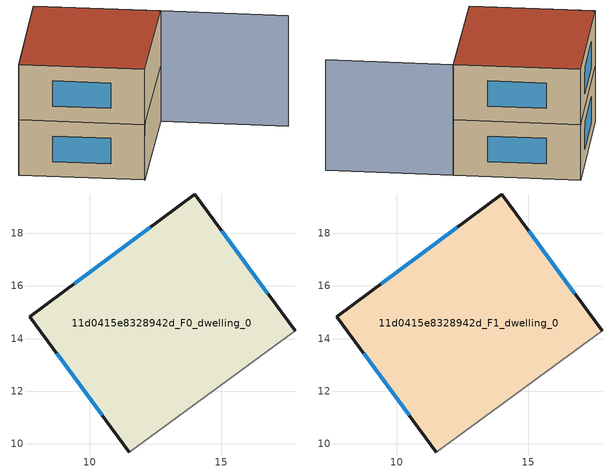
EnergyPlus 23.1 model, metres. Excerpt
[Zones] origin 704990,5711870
11d0415e8328942d_F0_dwelling_0
 floor ground (EU_floor_Construction): 13.99,19.5 17.81,14.31 11.5,9.69 7.72,14.82 z0
 wall outside (EU_wall_Construction): 17.81,14.31 13.99,19.5 7.72,14.82 11.5,9.69 z0:3
 wall adiabatic (EU_wall_Construction): 11.5,9.69 17.81,14.31 z0:3
 window (EU_Window_Construction): 12.3,18.23 9.42,16.09 / 16.78,15.71 15.02,18.09 / 8.74,13.44 10.48,11.08 z0.81:2.19
11d0415e8328942d_F1_dwelling_0
 floor to 11d0415e8328942d_F0_dwelling_0 (EU_floor_Construction): 13.99,19.5 17.81,14.31 11.5,9.69 7.72,14.82 z3
 wall outside (EU_wall_Construction): 17.81,14.31 13.99,19.5 7.72,14.82 11.5,9.69 z3:6
 wall adiabatic (EU_wall_Construction): 11.5,9.69 17.81,14.31 z3:6
 window (EU_Window_Construction): 12.3,18.23 9.42,16.09 / 16.78,15.71 15.02,18.09 / 8.74,13.44 10.48,11.08 z3.81:5.19
 roof outside (EU_roof_Construction): 17.81,14.31 13.99,19.5 7.72,14.82 11.5,9.69 z6
shading: 11.49,9.68 17.81,14.31 / 17.81,14.31 21.61,9.12 z0:6
[Building]
EU S2 Campaign: North Axis=0; Terrain=City; Solar Distribution=FullExterior
[Site:Location]
London: Latitude=51.5; Longitude=-0.5; Time Zone=0; Elevation=25
[SizingPeriod:WeatherFileDays]
AnnualSizingPeriod: Begin Month=1; Begin Day of Month=1; End Month=12; End Day of Month=31; Day of Week for Start Day=Monday; Use Weather File Daylight Saving Period=No; Use Weather File Rain and Snow Indicators=No
[MATERIAL]
EU_InternalMass_Material: Roughness=MediumRough; Thickness=0.1; Conductivity=1; Density=1800; Specific Heat=900; Thermal Absorptance=0.9; Solar Absorptance=0.7; Visible Absorptance=0.7
[MATERIAL:NOMASS] Roughness=MediumRough; Thermal Absorptance=0.9; Solar Absorptance=0.7; Visible Absorptance=0.7
Name | Thermal Resistance
EU_wall_NoMass | 0.727863
EU_roof_NoMass | 0.773354
EU_floor_NoMass | 1.79329
[WINDOWMATERIAL:SIMPLEGLAZINGSYSTEM]
EU_Window_SimpleGlazing: UFactor=2.58614; Solar Heat Gain Coefficient=0.76; Visible Transmittance=0.76
[CONSTRUCTION]
EU_wall_Construction: EU_wall_NoMass
EU_roof_Construction: EU_roof_NoMass
EU_floor_Construction: EU_floor_NoMass
EU_Window_Construction: EU_Window_SimpleGlazing
EU_InternalMass_Construction: EU_InternalMass_Material
[ZONE] Type=1; Multiplier=1; Ceiling Height=autocalculate; Floor Area=autocalculate; Part of Total Floor Area=Yes
Name | Volume
11d0415e8328942d_F0_dwelling_0 | 150.38
11d0415e8328942d_F1_dwelling_0 | 150.379
[INTERNALMASS] Construction=EU_InternalMass_Construction; Surface Area=50.1265
Name | Zone or ZoneList
11d0415e8328942d_F0_dwelling_0_EU_InternalMass | 11d0415e8328942d_F0_dwelling_0
11d0415e8328942d_F1_dwelling_0_EU_InternalMass | 11d0415e8328942d_F1_dwelling_0
[OTHEREQUIPMENT] Fuel Type=Electricity; Design Level Calculation Method=Watts/Area; Power per Zone Floor Area=1; Fraction Latent=0; Fraction Radiant=0; Fraction Lost=0; Carbon Dioxide Generation Rate=0; EndUse Subcategory=EU_Step8_InternalGains
Name | Zone or ZoneList or Space or SpaceList | Schedule
EU_Step8_InternalGain_11d0415e8328942d_F0_dwelling_0_f000 | 11d0415e8328942d_F0_dwelling_0 | EU_Step8_GainSchedule_11d0415e8328942d_F0_dwelling_0_f000
EU_Step8_InternalGain_11d0415e8328942d_F1_dwelling_0_f000 | 11d0415e8328942d_F1_dwelling_0 | EU_Step8_GainSchedule_11d0415e8328942d_F1_dwelling_0_f000
[ZONEVENTILATION:DESIGNFLOWRATE] Schedule=EU_AlwaysOn; Design Flow Rate Calculation Method=AirChanges/Hour; Air Changes per Hour=0.484901; Ventilation Type=Natural; Fan Pressure Rise=0; Fan Total Efficiency=1; Constant Term Coefficient=1; Temperature Term Coefficient=0; Velocity Term Coefficient=0; Velocity Squared Term Coefficient=0; Minimum Indoor Temperature=-100; Maximum Indoor Temperature=100; Delta Temperature=-100; Minimum Outdoor Temperature=-100; Maximum Outdoor Temperature=100; Maximum Wind Speed=40
Name | Zone or ZoneList or Space or SpaceList
EU_ConstantAir_11d0415e8328942d_F0_dwelling_0 | 11d0415e8328942d_F0_dwelling_0
EU_ConstantAir_11d0415e8328942d_F1_dwelling_0 | 11d0415e8328942d_F1_dwelling_0
[HVACTEMPLATE:THERMOSTAT] Constant Heating Setpoint=20; Constant Cooling Setpoint=50
EU_HeatOnly_11d0415e8328942d_F0_dwelling_0; EU_HeatOnly_11d0415e8328942d_F1_dwelling_0
[HVACTEMPLATE:ZONE:IDEALLOADSAIRSYSTEM] System Availability Schedule=EU_AlwaysOn; Maximum Heating Supply Air Temperature=50; Minimum Cooling Supply Air Temperature=13; Maximum Heating Supply Air Humidity Ratio=0.0156; Minimum Cooling Supply Air Humidity Ratio=0.0077; Heating Limit=NoLimit; Cooling Limit=NoLimit; Heating Availability Schedule=EU_AlwaysOn; Cooling Availability Schedule=EU_CoolingOff; Dehumidification Control Type=ConstantSensibleHeatRatio; Cooling Sensible Heat Ratio=0.7; Dehumidification Setpoint=60; Humidification Control Type=None; Humidification Setpoint=30; Outdoor Air Method=None; Outdoor Air Flow Rate per Person=0.00944; Outdoor Air Flow Rate per Zone Floor Area=0; Outdoor Air Flow Rate per Zone=0; Demand Controlled Ventilation Type=None; Outdoor Air Economizer Type=NoEconomizer; Heat Recovery Type=None; Sensible Heat Recovery Effectiveness=0.7; Latent Heat Recovery Effectiveness=0.65
Name | Template Thermostat
11d0415e8328942d_F0_dwelling_0 | EU_HeatOnly_11d0415e8328942d_F0_dwelling_0
11d0415e8328942d_F1_dwelling_0 | EU_HeatOnly_11d0415e8328942d_F1_dwelling_0
[SIZING:ZONE] Zone Cooling Design Supply Air Temperature Input Method=SupplyAirTemperature; Zone Cooling Design Supply Air Temperature=13; Zone Heating Design Supply Air Temperature Input Method=SupplyAirTemperature; Zone Heating Design Supply Air Temperature=50; Zone Cooling Design Supply Air Humidity Ratio=0.008; Zone Heating Design Supply Air Humidity Ratio=0.008; Cooling Design Air Flow Method=DesignDay; Cooling Design Air Flow Rate=0; Cooling Minimum Air Flow per Zone Floor Area=0.000762; Cooling Minimum Air Flow=0; Cooling Minimum Air Flow Fraction=0.2; Heating Design Air Flow Method=DesignDay; Heating Design Air Flow Rate=0; Heating Maximum Air Flow per Zone Floor Area=0.002032; Heating Maximum Air Flow=0.141576; Heating Maximum Air Flow Fraction=0.3; Account for Dedicated Outdoor Air System=No; Dedicated Outdoor Air System Control Strategy=NeutralSupplyAir; Dedicated Outdoor Air Low Setpoint Temperature for Design=autosize; Dedicated Outdoor Air High Setpoint Temperature for Design=autosize; Zone Load Sizing Method=Sensible Load Only No Latent Load; Zone Latent Cooling Design Supply Air Humidity Ratio Input Method=HumidityRatioDifference; Zone Cooling Design Supply Air Humidity Ratio Difference=0.005; Zone Latent Heating Design Supply Air Humidity Ratio Input Method=HumidityRatioDifference; Zone Humidification Design Supply Air Humidity Ratio Difference=0.005
11d0415e8328942d_F0_dwelling_0; 11d0415e8328942d_F1_dwelling_0
[SCHEDULE:CONSTANT]
Name | Hourly Value
EU_AlwaysOn | 1
EU_CoolingOff | 0
[SCHEDULE:FILE] Column Number=1; Rows to Skip at Top=0; Number of Hours of Data=8760; Column Separator=Comma; Interpolate to Timestep=No; Minutes per Item=60; Adjust Schedule for Daylight Savings=Yes
Name | File
EU_Step8_GainSchedule_11d0415e8328942d_F0_dwelling_0_f000 | ../../schedules/11d0415e8328942d/11d0415e8328942d_F0_dwelling_0_f000_gain.csv
EU_Step8_GainSchedule_11d0415e8328942d_F1_dwelling_0_f000 | ../../schedules/11d0415e8328942d/11d0415e8328942d_F1_dwelling_0_f000_gain.csv
